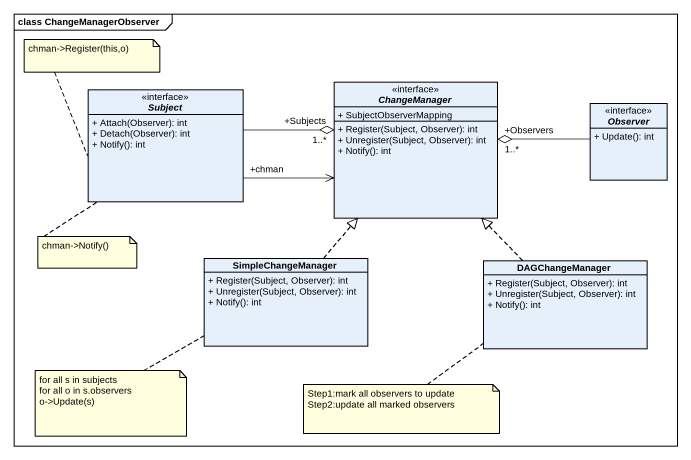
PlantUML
@startuml
mainframe class ChangeManagerObserver
hide circle
hide empty members
skinparam classAttributeIconSize 0
interface Subject <<interface>> {
  + Attach(Observer): int
  + Detach(Observer): int
  + Notify(): int
}
interface ChangeManager <<interface>> {
  + SubjectObserverMapping
  + Register(Subject, Observer): int
  + Unregister(Subject, Observer): int
  + Notify(): int
}
interface Observer <<interface>> {
  + Update(): int
}
class SimpleChangeManager {
  + Register(Subject, Observer): int
  + Unregister(Subject, Observer): int
  + Notify(): int
}
class DAGChangeManager {
  + Register(Subject, Observer): int
  + Unregister(Subject, Observer): int
  + Notify(): int
}
Subject "+chman" -right-> ChangeManager
Subject -right-o "+Subjects\n1..*" ChangeManager
Observer -left-o "+Observers\n1..*" ChangeManager
SimpleChangeManager .up.|> ChangeManager
DAGChangeManager .up.|> ChangeManager
note top of Subject : chman->Register(this,o)
note bottom of Subject : chman->Notify()
note left of SimpleChangeManager
  for all s in subjects
  for all o in s.observers
  o->Update(s)
end note
note bottom of DAGChangeManager
  Step1:mark all observers to update
  Step2:update all marked observers
end note
@enduml
